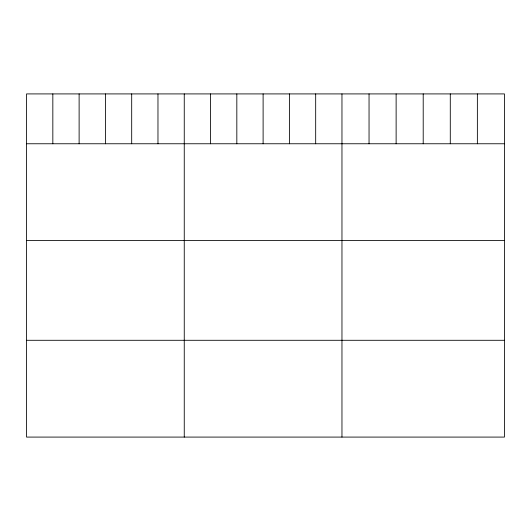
<?xml version="1.0" encoding="UTF-8"?>
<svg xmlns="http://www.w3.org/2000/svg" width="531" height="531" viewBox="0 0 531 531"><rect width="100%" height="100%" fill="white"/><g stroke="black" fill="none" stroke-linecap="round" stroke-linejoin="round"><path stroke-width="0.8" d="M504.45 143.762L504.45 437.086L26.55 437.086L26.55 93.914L504.45 93.914L504.45 143.762L26.55 143.762M26.55 240.556L504.45 240.556M26.55 340.291L504.45 340.291M477.369 93.914L477.369 143.762M450.288 93.914L450.288 143.762M423.207 93.914L423.207 143.762M396.126 93.914L396.126 143.762M369.045 93.914L369.045 143.762M341.964 93.914L341.964 437.086M315.68 93.914L315.68 143.762M289.395 93.914L289.395 143.762M263.11 93.914L263.11 143.762M236.826 93.914L236.826 143.762M210.541 93.914L210.541 143.762M184.257 93.914L184.257 437.086M157.972 93.914L157.972 143.762M131.688 93.914L131.688 143.762M105.403 93.914L105.403 143.762M79.119 93.914L79.119 143.762M52.834 93.914L52.834 143.762"/></g></svg>
